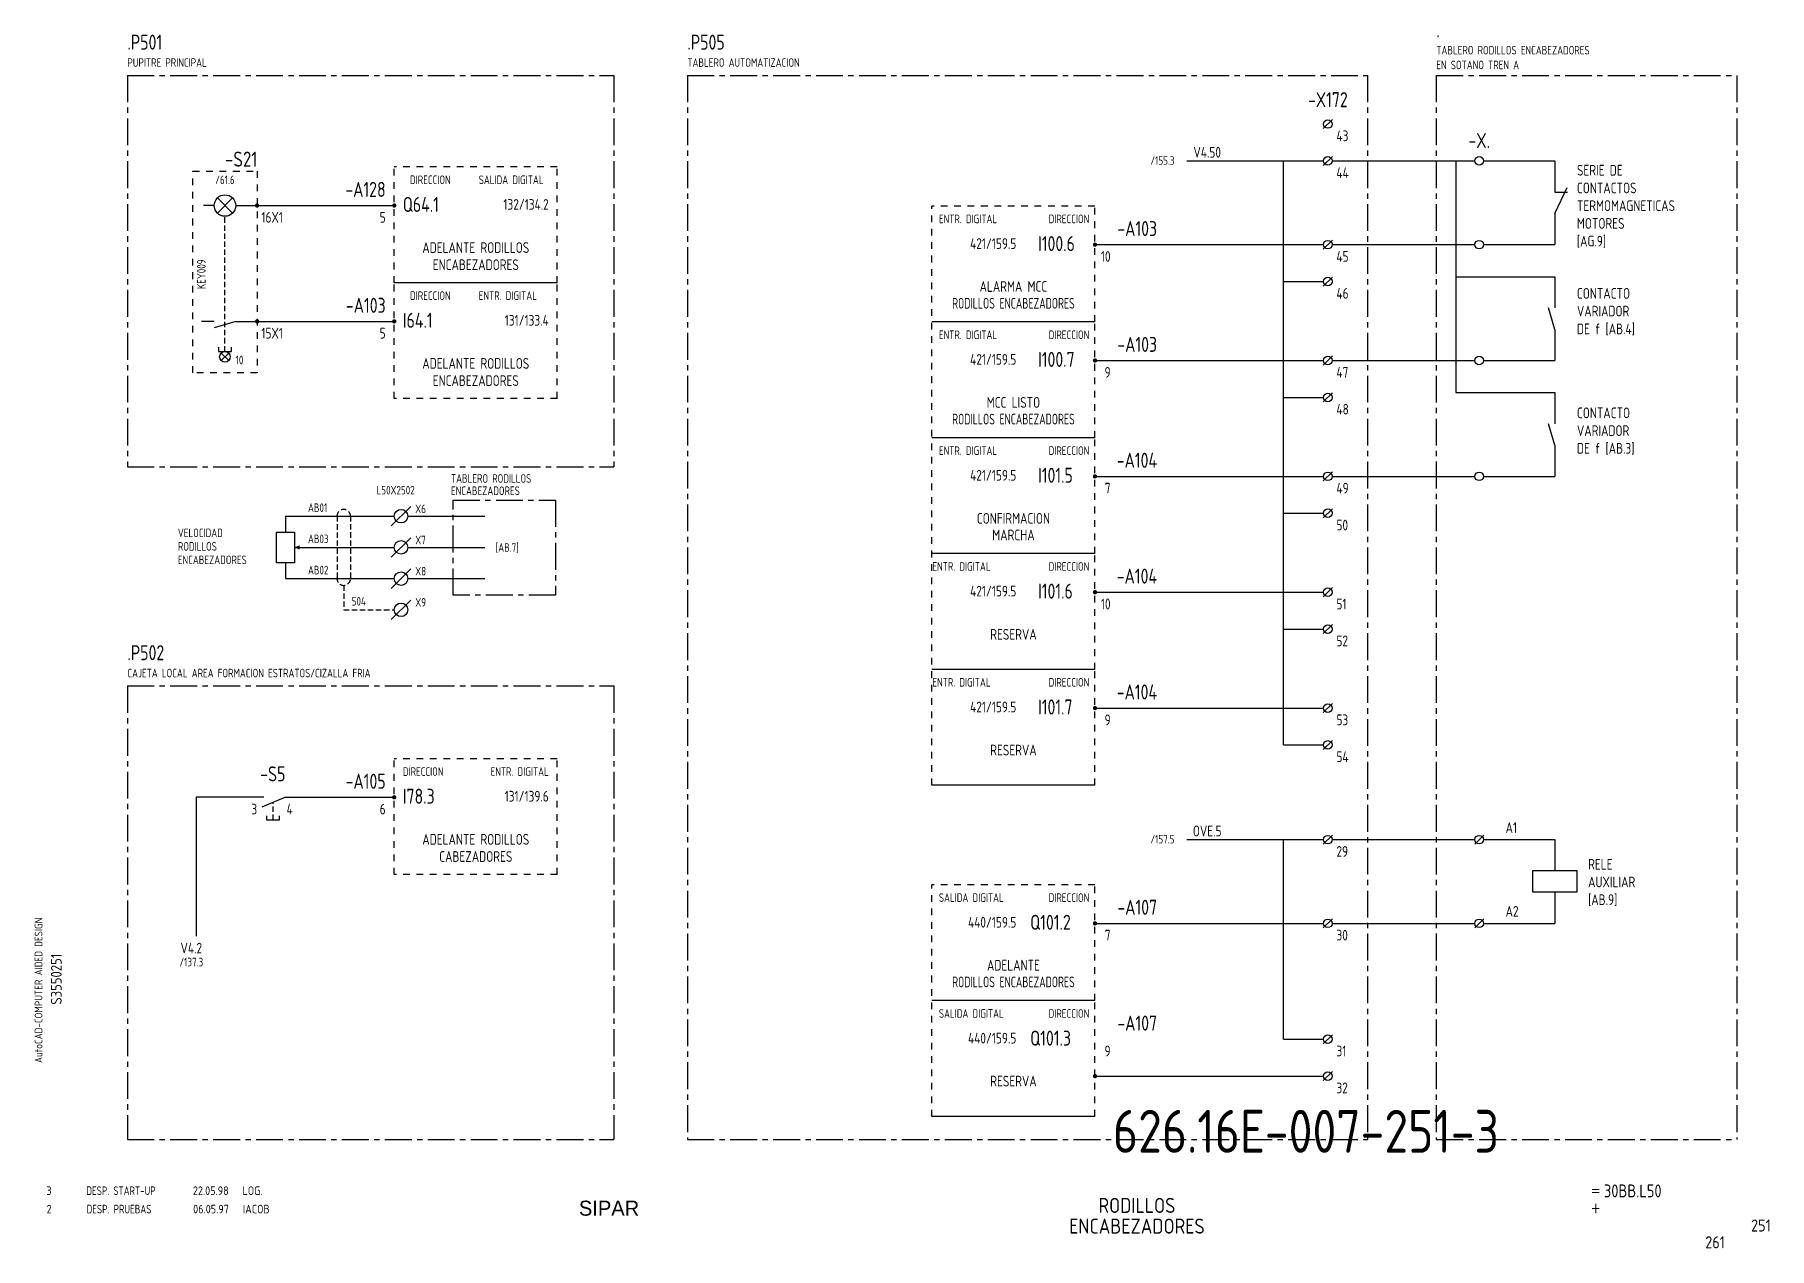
# Model space of a CAD drawing. Extents: x 10 to 414, y 6 to 288.
import ezdxf
from ezdxf.enums import TextEntityAlignment as Align

# ---------------------------------------------------------------- set-up
doc = ezdxf.new("R2010")
doc.units = 0
doc.header["$LTSCALE"] = 5
doc.header["$MEASUREMENT"] = 0
for name, pattern in [('CENTER', [2, 1.25, -0.25, 0.25, -0.25]), ('HIDDEN', [0.375, 0.25, -0.125]), ('HIDDEN1', [0.625, 0.3125, -0.3125])]:
    doc.linetypes.add(name, pattern=pattern)
doc.layers.get('0').update_dxf_attribs({"linetype": 'CONTINUOUS'})
doc.layers.add('3', color=3, linetype='CONTINUOUS')
doc.layers.add('CART', color=7, linetype='CONTINUOUS')
doc.styles.add('DIN', font='DIN.shx', dxfattribs={"width": 0.85})
doc.styles.add('N', font='ROMANS', dxfattribs={"width": 0.85, "height": 3})
doc.styles.add('SIMPLEX', font='SIMPLEX', dxfattribs={"width": 0.85})
doc.styles.add('X', font='UNIV.SHX', dxfattribs={"height": 3.5})

# ---------------------------------------------------------------- blocks, each defined once
blk = doc.blocks.new('B5-3')
at = {"linetype": 'Continuous', "const_width": 0.5}
blk.add_lwpolyline([(-0.25, 0, 1), (0.25, 0, 1)], format="xyb", close=True, dxfattribs=at)
blk = doc.blocks.new('NORMALE')
at = {"linetype": 'Continuous'}
blk.add_line((-1.06, -1.06), (1.06, 1.06), dxfattribs=at)
at = {"color": 7}
blk.add_circle((0, 0), 1, dxfattribs=at)
at = {"color": 7, "style": 'SIMPLEX', "flags": 9}
for tag, p in [('QUADRO', (-7.5, 4)), ('SEZIONE', (-7.5, 2.5)), ('NUMO', (-7.5, 1)), ('NUMM', (-7.5, -0.5)), ('NOTEM', (-7.5, -2)), ('NOTEV', (-7.5, -3.5)), ('UTENZA', (-7.5, -5)), ('RIP', (-7.5, -6.5)), ('RAGGIO', (-7.5, -8))]:
    blk.add_attdef(tag, p, '', height=1, dxfattribs=at)
at = {"color": 3, "style": 'SIMPLEX', "flags": 8}
for tag, p in [('NUMI', (1.5, 0.5)), ('MORSETTIERA', (1.5, -2.5))]:
    blk.add_attdef(tag, p, '', height=2, dxfattribs=at)
blk = doc.blocks.new('REV2')
at = {"color": 3, "style": 'DIN'}
for s, width, p in [('2', 0.9, (12.45, 13.79)), ('DESP. PRUEBAS', 0.8, (21.76, 13.79)), ('06.05.97', 0.9, (46.59, 13.79)), ('IACOB', 0.9, (58.16, 13.79))]:
    blk.add_text(s, height=2, dxfattribs=dict(at, width=width)).set_placement(p)
blk = doc.blocks.new('DESP')
at = {"color": 3, "style": 'DIN'}
for s, width, p in [('3', 0.9, (7.45, 13.02)), ('DESP. START-UP', 0.8, (16.76, 13.02)), ('22.05.98', 0.9, (41.59, 13.02)), ('LOG.', 0.9, (53.16, 13.02))]:
    blk.add_text(s, height=2, dxfattribs=dict(at, width=width)).set_placement(p)

msp = doc.modelspace()

# ---------------------------------------------------------------- linework, layer by layer
at = {"color": 3, "linetype": 'CENTER'}
for p, q in [((31.27, 279), (144.62, 279)), ((31.27, 279), (31.27, 187.75)), ((144.62, 279), (144.62, 187.75)), ((161.75, 279), (161.75, 31)), ((161.75, 279), (320.23, 279)), ((320.23, 279), (320.23, 31)), ((31.27, 187.75), (144.62, 187.75)), ((31.27, 136.71), (144.62, 136.71)), ((31.27, 136.71), (31.27, 31)), ((144.62, 136.71), (144.62, 31)), ((31.27, 31), (144.62, 31)), ((161.75, 31), (320.23, 31))]:
    msp.add_line(p, q, dxfattribs=at)
for p, q in [((278.16, 259.07), (310, 259.07)), ((312, 259.07), (345.27, 259.07)), ((363.89, 246.81), (366.72, 252.91)), ((51.5, 248.68), (49, 248.68)), ((56.5, 248.68), (61.5, 248.68)), ((61.5, 248.68), (93.45, 248.68)), ((256.73, 239.56), (310, 239.56)), ((312, 239.56), (345.27, 239.56)), ((300.67, 230.96), (310, 230.96)), ((363.89, 219.81), (362.39, 224.81)), ((51.5, 221.68), (48.5, 221.68)), ((56.5, 221.68), (51.5, 220.18)), ((56.5, 221.68), (61.5, 221.68)), ((61.5, 221.68), (93.45, 221.68)), ((52.5, 215.68), (52.5, 214.68)), ((52.5, 214.68), (55.5, 214.68)), ((55.5, 214.68), (55.5, 215.68)), ((256.73, 212.56), (310, 212.56)), ((312, 212.56), (345.27, 212.56)), ((300.67, 203.96), (310, 203.96)), ((363.89, 192.81), (362.39, 197.81)), ((256.73, 185.56), (310, 185.56)), ((312, 185.56), (345.27, 185.56)), ((68.09, 176.27), (93.45, 176.27)), ((300.67, 176.96), (310, 176.96)), ((70.17, 169), (93.45, 169)), ((68.09, 161.73), (93.45, 161.73)), ((256.73, 158.56), (310, 158.56)), ((300.67, 149.96), (310, 149.96)), ((256.73, 131.56), (310, 131.56)), ((300.67, 122.96), (310, 122.96)), ((47.32, 110.76), (47.32, 78.36)), ((63.09, 110.76), (47.32, 110.76)), ((68.09, 110.76), (62.59, 108.5)), ((68.09, 110.76), (93.45, 110.76)), ((63.72, 106.48), (63.72, 105.48)), ((63.72, 105.48), (66.72, 105.48)), ((66.72, 105.48), (66.72, 106.48)), ((278.16, 100.89), (310, 100.89)), ((312, 100.89), (345.27, 100.89)), ((256.73, 81.38), (310, 81.38)), ((312, 81.38), (345.27, 81.38)), ((300.67, 54.38), (310, 54.38)), ((256.73, 45.78), (310, 45.78))]:
    msp.add_line(p, q)
at = {"linetype": 'Continuous'}
for p, q in [((300.67, 122.96), (300.67, 259.07)), ((340.82, 259.07), (340.82, 205.07)), ((347.27, 259.07), (363.89, 259.07)), ((363.89, 259.07), (363.89, 251.81)), ((363.89, 251.81), (366.81, 251.81)), ((52.23, 246.91), (55.77, 250.44)), ((55.77, 246.91), (52.23, 250.44)), ((363.89, 246.81), (363.89, 239.56)), ((347.27, 239.56), (363.89, 239.56)), ((131.45, 230.68), (93.45, 230.68)), ((340.82, 232.07), (363.89, 232.07)), ((363.89, 232.07), (363.89, 224.81)), ((256.73, 221.56), (218.73, 221.56)), ((363.89, 219.81), (363.89, 212.56)), ((54.88, 212.54), (53.12, 214.3)), ((53.12, 212.54), (54.88, 214.3)), ((347.27, 212.56), (363.89, 212.56)), ((340.82, 205.07), (363.89, 205.07)), ((363.89, 205.07), (363.89, 197.81)), ((256.73, 194.56), (218.73, 194.56)), ((363.89, 192.81), (363.89, 185.56)), ((347.27, 185.56), (363.89, 185.56)), ((92.76, 173.99), (97.3, 178.54)), ((68.09, 176.27), (68.09, 172.59)), ((96.61, 176.27), (114.56, 176.27)), ((92.76, 166.72), (97.3, 171.27)), ((96.61, 169), (114.56, 169)), ((256.73, 167.56), (218.73, 167.56)), ((68.09, 165.4), (68.09, 161.73)), ((92.76, 159.45), (97.3, 164)), ((96.61, 161.73), (114.56, 161.73)), ((92.76, 152.18), (97.3, 156.73)), ((256.73, 140.56), (218.73, 140.56)), ((256.73, 113.56), (218.73, 113.56)), ((300.67, 54.38), (300.67, 100.89)), ((347.27, 100.89), (363.89, 100.89)), ((363.89, 100.89), (363.89, 93.64)), ((363.89, 88.71), (363.89, 81.38)), ((347.27, 81.38), (363.89, 81.38)), ((256.73, 63.38), (218.73, 63.38)), ((256.73, 36.38), (218.73, 36.38))]:
    msp.add_line(p, q, dxfattribs=at)
at = {"linetype": 'HIDDEN1'}
for p, q in [((46.5, 209.68), (46.5, 256.68)), ((46.5, 256.68), (61.5, 256.68)), ((61.5, 256.68), (61.5, 209.68)), ((131.45, 257.68), (93.45, 257.68)), ((93.45, 230.68), (93.45, 257.68)), ((131.45, 230.68), (131.45, 257.68)), ((256.73, 248.56), (218.73, 248.56)), ((218.73, 113.56), (218.73, 248.56)), ((256.73, 221.56), (256.73, 248.56)), ((93.45, 203.68), (93.45, 230.68)), ((131.45, 203.68), (131.45, 230.68)), ((256.73, 194.56), (256.73, 221.56)), ((61.5, 209.68), (46.5, 209.68)), ((131.45, 203.68), (93.45, 203.68)), ((256.73, 167.56), (256.73, 194.56)), ((256.73, 140.56), (256.73, 167.56)), ((256.73, 113.56), (256.73, 140.56)), ((131.45, 119.76), (93.45, 119.76)), ((93.45, 92.76), (93.45, 119.76)), ((131.45, 92.76), (131.45, 119.76)), ((131.45, 92.76), (93.45, 92.76)), ((256.73, 90.38), (218.73, 90.38)), ((218.73, 36.38), (218.73, 90.38)), ((256.73, 63.38), (256.73, 90.38)), ((256.73, 36.38), (256.73, 63.38))]:
    msp.add_line(p, q, dxfattribs=at)
at = {"linetype": 'HIDDEN'}
for p, q in [((54, 214.68), (54, 246.18)), ((80.14, 176.26), (80.14, 161.73)), ((83.26, 176.27), (83.26, 161.73)), ((81.68, 160.16), (81.68, 154.46)), ((81.68, 154.46), (93.45, 154.46)), ((65.22, 105.47), (65.22, 109.52))]:
    msp.add_line(p, q, dxfattribs=at)
at = {"color": 3, "linetype": 'CENTER'}
msp.add_lwpolyline([(107.16, 180.04), (131.05, 180.04), (131.05, 157.84), (107.16, 157.84)], close=True, dxfattribs=at)
at = {"linetype": 'Continuous'}
for points in [[(66.01, 172.59), (70.17, 172.59), (70.17, 165.4), (66.01, 165.4)], [(369.09, 93.64), (358.7, 93.64), (358.7, 88.71), (369.09, 88.71)]]:
    msp.add_lwpolyline(points, close=True, dxfattribs=at)
msp.add_lwpolyline([(70.17, 169, 0, 1, 0), (71.43, 169, 1, 1, 0)], format="xyseb", dxfattribs=at)
for centre, radius in [((346.27, 259.07), 1), ((54, 248.68), 2.5), ((346.27, 239.56), 1), ((346.27, 212.56), 1), ((346.27, 185.56), 1)]:
    msp.add_circle(centre, radius)
for centre, radius in [((54, 213.42), 1.25), ((95.03, 176.27), 1.58), ((95.03, 169), 1.58), ((95.03, 161.73), 1.58), ((95.03, 154.46), 1.58)]:
    msp.add_circle(centre, radius, dxfattribs=at)
at = {"linetype": 'HIDDEN'}
for centre, start, end in [((81.68, 176.27), 0, 192.1233), ((81.68, 161.73), 167.8767, 0)]:
    msp.add_arc(centre, 1.58, start, end, dxfattribs=at)
at = {"layer": '3', "linetype": 'CENTER'}
for p, q in [((336.27, 279), (336.27, 31)), ((336.27, 279), (406.27, 279)), ((406.27, 279), (406.27, 31)), ((336.27, 31), (406.27, 31))]:
    msp.add_line(p, q, dxfattribs=at)

# ---------------------------------------------------------------- block references
at = {"linetype": 'Continuous'}
for name, p in [('NORMALE', (311, 267.67)), ('NORMALE', (311, 259.07)), ('NORMALE', (311, 239.56)), ('NORMALE', (311, 230.96)), ('NORMALE', (311, 212.56)), ('NORMALE', (311, 203.96)), ('NORMALE', (311, 185.56)), ('NORMALE', (311, 176.96)), ('NORMALE', (311, 158.56)), ('NORMALE', (311, 149.96)), ('NORMALE', (311, 131.56)), ('NORMALE', (311, 122.96)), ('NORMALE', (311, 100.89)), ('NORMALE', (346.27, 100.89)), ('NORMALE', (311, 81.38)), ('NORMALE', (346.27, 81.38)), ('NORMALE', (311, 54.38)), ('NORMALE', (311, 45.78)), ('DESP', (4.94, 5.06)), ('REV2', (0, 0))]:
    msp.add_blockref(name, p, dxfattribs=at)
for p in [(61.5, 248.68), (93.45, 248.68), (61.5, 221.68), (93.45, 221.68), (93.45, 110.76)]:
    msp.add_blockref('B5-3', p)
at = {"xscale": -1}
for p in [(256.73, 239.56), (256.73, 212.56), (256.73, 185.56), (256.73, 158.56), (256.73, 131.56), (256.73, 81.38), (256.73, 45.78)]:
    msp.add_blockref('B5-3', p, dxfattribs=at)

# ---------------------------------------------------------------- texts
at = {"color": 3, "style": 'DIN', "width": 0.8}
for s, p in [('.P501', (31.27, 285)), ('.P505', (161.75, 285)), ('Q64.1', (95.45, 247.18)), ('I100.6', (243.47, 238.06)), ('I64.1', (95.45, 220.18)), ('I100.7', (243.47, 211.06)), ('I101.5', (243.47, 184.06)), ('I101.6', (243.47, 157.06)), ('.P502', (31.27, 142.71)), ('I101.7', (243.47, 130.06)), ('I78.3', (95.45, 109.26)), ('Q101.2', (241.64, 79.88)), ('Q101.3', (241.64, 52.88))]:
    msp.add_text(s, height=3.5, dxfattribs=at).set_placement(p)
at = {"style": 'DIN', "width": 0.8}
for s, height, p in [('PUPITRE PRINCIPAL', 2, (31.27, 281)), ('TABLERO AUTOMATIZACION', 2, (161.75, 281)), ('TABLERO RODILLOS ENCABEZADORES', 2, (336.27, 283.88)), ('EN SOTANO TREN A', 2, (336.27, 280.44)), ('43', 2.5, (313, 263.67)), ('44', 2.5, (313, 255.07)), ('SERIE DE', 2.5, (369.03, 255.66)), ('CONTACTOS', 2.5, (369.03, 251.53)), ('16X1', 2.5, (62.5, 244.68)), ('TERMOMAGNETICAS', 2.5, (369.03, 247.4)), ('MOTORES', 2.5, (369.03, 243.26)), ('[AG.9]', 2.5, (369.03, 239.13)), ('45', 2.5, (313, 235.56)), ('46', 2.5, (313, 226.96)), ('CONTACTO', 2.5, (369.03, 226.95)), ('VARIADOR', 2.5, (369.03, 222.82)), ('15X1', 2.5, (62.5, 217.68)), ('DE f [AB.4]', 2.5, (369.03, 218.68)), ('47', 2.5, (313, 208.56)), ('48', 2.5, (313, 199.96)), ('CONTACTO', 2.5, (369.03, 199.11)), ('VARIADOR', 2.5, (369.03, 194.97)), ('DE f [AB.3]', 2.5, (369.03, 190.84)), ('TABLERO RODILLOS', 2, (106.67, 184.07)), ('L50X2502', 2, (89.34, 181.35)), ('ENCABEZADORES', 2, (106.67, 181.21)), ('49', 2.5, (313, 181.56)), ('AB01', 2, (73.35, 177.26)), ('X6', 2, (98.35, 176.99)), ('50', 2.5, (313, 172.96)), ('VELOCIDAD', 2, (43.03, 171.39)), ('RODILLOS', 2, (43.03, 168.24)), ('AB03', 2, (73.35, 169.99)), ('X7', 2, (98.35, 169.73)), ('[AB.7]', 2, (117.09, 167.98)), ('ENCABEZADORES', 2, (43.03, 165.1)), ('AB02', 2, (73.35, 162.72)), ('X8', 2, (98.35, 162.46)), ('504', 2, (83.54, 155.45)), ('X9', 2, (98.35, 155.19)), ('51', 2.5, (313, 154.56)), ('52', 2.5, (313, 145.96)), ('CAJETA LOCAL AREA FORMACION ESTRATOS/CIZALLA FRIA', 2, (31.27, 138.71)), ('53', 2.5, (313, 127.56)), ('54', 2.5, (313, 118.96)), ('A1', 2.5, (352.41, 102.45)), ('29', 2.5, (313, 96.89)), ('RELE', 2.5, (371.64, 93.91)), ('AUXILIAR', 2.5, (371.64, 89.78)), ('A2', 2.5, (352.41, 82.94)), ('[AB.9]', 2.5, (371.64, 85.65)), ('30', 2.5, (313, 77.38)), ('31', 2.5, (313, 50.38)), ('32', 2.5, (313, 41.78))]:
    msp.add_text(s, height=height, dxfattribs=at).set_placement(p)
at = {"color": 3, "style": 'DIN', "width": 0.8}
for s, p in [('-X172', (311, 271.6)), ('-X.', (346.27, 262.07))]:
    msp.add_text(s, height=3.5, dxfattribs=at).set_placement(p, align=Align.CENTER)
at = {"color": 3, "style": 'DIN'}
for s, width, p in [('-S21', 0.85, (61.56, 257.74)), ('-A128', 0.8, (91.45, 250.68)), ('-A103', 0.8, (271.2, 241.56)), ('-A103', 0.8, (91.45, 223.68)), ('-A103', 0.8, (271.2, 214.56)), ('-A104', 0.8, (271.2, 187.56)), ('-A104', 0.8, (271.2, 160.56)), ('-A104', 0.8, (271.2, 133.56)), ('-S5', 0.8, (68.09, 114.47)), ('-A105', 0.8, (91.45, 112.76)), ('-A107', 0.8, (271.2, 83.38)), ('-A107', 0.8, (271.2, 56.38))]:
    msp.add_text(s, height=3.5, dxfattribs=dict(at, width=width)).set_placement(p, align=Align.RIGHT)
at = {"style": 'DIN'}
for s, height, width, p in [('/155.3', 2, 0.8, (272.45, 258.17)), ('V4.50', 2.5, 0.8, (282.88, 259.84)), ('ADELANTE RODILLOS', 2.5, 0.8, (112.45, 237.63)), ('ENCABEZADORES', 2.5, 0.8, (112.45, 233.63)), ('ALARMA MCC', 2.5, 0.8, (237.73, 228.56)), ('RODILLOS ENCABEZADORES', 2.5, 0.7, (237.73, 224.65)), ('ADELANTE RODILLOS', 2.5, 0.8, (112.45, 210.63)), ('ENCABEZADORES', 2.5, 0.8, (112.45, 206.63)), ('MCC LISTO', 2.5, 0.8, (237.73, 201.54)), ('RODILLOS ENCABEZADORES', 2.5, 0.7, (237.73, 197.65)), ('CONFIRMACION', 2.5, 0.8, (237.73, 174.51)), ('MARCHA', 2.5, 0.8, (237.73, 170.65)), ('RESERVA', 2.5, 0.8, (237.73, 147.49)), ('RESERVA', 2.5, 0.8, (237.73, 120.51)), ('ADELANTE RODILLOS', 2.5, 0.8, (112.45, 99.71)), ('/157.5', 2, 0.8, (272.45, 100)), ('OVE.5', 2.5, 0.8, (282.88, 101.66)), ('CABEZADORES', 2.5, 0.8, (112.45, 95.71)), ('V4.2', 2.5, 0.8, (46.16, 74.36)), ('/137.3', 2, 0.8, (46.16, 71.36)), ('ADELANTE', 2.5, 0.8, (237.73, 70.38)), ('RODILLOS ENCABEZADORES', 2.5, 0.7, (237.73, 66.48)), ('RESERVA', 2.5, 0.8, (237.73, 43.36))]:
    msp.add_text(s, height=height, dxfattribs=dict(at, width=width)).set_placement(p, align=Align.CENTER)
at = {"color": 1, "style": 'DIN', "width": 0.8}
msp.add_text('/61.6', height=2, dxfattribs=at).set_placement((54, 253.68), align=Align.CENTER)
for s, p in [('DIRECCION', (106.59, 253.68)), ('DIRECCION', (255.4, 244.56)), ('DIRECCION', (106.59, 226.68)), ('DIRECCION', (255.4, 217.56)), ('10', (58.29, 211.68)), ('DIRECCION', (255.4, 190.56)), ('DIRECCION', (255.4, 163.56)), ('DIRECCION', (255.4, 136.56)), ('ENTR. DIGITAL', (129.45, 115.76)), ('DIRECCION', (255.4, 86.38)), ('DIRECCION', (255.4, 59.38))]:
    msp.add_text(s, height=2, dxfattribs=at).set_placement(p, align=Align.RIGHT)
for s, p in [('SALIDA DIGITAL', (113.13, 253.68)), ('ENTR. DIGITAL', (220.36, 244.56)), ('ENTR. DIGITAL', (113.13, 226.68)), ('ENTR. DIGITAL', (220.36, 217.56)), ('ENTR. DIGITAL', (220.36, 190.56)), ('ENTR. DIGITAL', (218.84, 163.56)), ('ENTR. DIGITAL', (218.84, 136.56)), ('DIRECCION', (95.45, 115.76)), ('SALIDA DIGITAL', (220.36, 86.38)), ('SALIDA DIGITAL', (220.36, 59.38))]:
    msp.add_text(s, height=2, dxfattribs=at).set_placement(p)
at = {"style": 'DIN', "width": 0.8}
for s, p in [('5', (91.45, 244.68)), ('132/134.2', (129.45, 247.68)), ('421/159.5', (238.4, 238.56)), ('10', (260.37, 235.56)), ('131/133.4', (129.45, 220.68)), ('5', (91.45, 217.68)), ('421/159.5', (238.4, 211.56)), ('9', (260.37, 208.56)), ('421/159.5', (238.4, 184.56)), ('7', (260.37, 181.56)), ('421/159.5', (238.4, 157.56)), ('10', (260.37, 154.56)), ('421/159.5', (238.4, 130.56)), ('9', (260.37, 127.56)), ('3', (61.5, 106.76)), ('4', (69.8, 106.76)), ('6', (91.45, 106.76)), ('131/139.6', (129.45, 109.76)), ('440/159.5', (238.4, 80.38)), ('7', (260.37, 77.38)), ('440/159.5', (238.4, 53.38)), ('9', (260.37, 50.38))]:
    msp.add_text(s, height=2.5, dxfattribs=at).set_placement(p, align=Align.RIGHT)
at = {"color": 1, "style": 'DIN', "width": 0.8}
msp.add_text('KEY009', height=2, rotation=90, dxfattribs=at).set_placement((49.5, 229.18))
at = {"color": 2, "insert": (260.91, 37.92), "char_height": 10, "width": 111.0411, "attachment_point": 1, "style": 'DIN'}
msp.add_mtext('626.16E-007-251-3', dxfattribs=at)
at = {"layer": '3', "style": 'DIN', "width": 0.8}
msp.add_text('.', height=3.5, dxfattribs=at).set_placement((336.27, 287.88))
at = {"layer": 'CART', "color": 1, "style": 'DIN', "width": 0.9}
msp.add_text('AutoCAD-COMPUTER AIDED DESIGN', height=1.8, rotation=90, dxfattribs=at).set_placement((11.47, 48.84))
at = {"layer": 'CART', "color": 3, "style": 'N', "width": 0.85}
for s, p in [('=', (372.24, 17.91)), ('+', (372.24, 13.87))]:
    msp.add_text(s, height=2.5, dxfattribs=at).set_placement(p)
at = {"layer": 'CART', "color": 3, "style": 'DIN', "width": 0.9, "flags": 1}
msp.add_attdef('S3550251', text='', height=2.5, rotation=90, dxfattribs=at).set_placement((15.95, 68.38), align=Align.CENTER)
at = {"layer": 'CART', "color": 3, "style": 'DIN', "width": 0.85}
msp.add_attdef('30BB.L50', text='', height=3, dxfattribs=at).set_placement((375.33, 16.63), align=Align.BOTTOM_LEFT)
at = {"layer": 'CART', "color": 6, "style": 'X', "flags": 1}
msp.add_attdef('SIPAR', text='', height=3.5, dxfattribs=at).set_placement((143.5, 15), align=Align.MIDDLE)
at = {"layer": 'CART', "color": 2, "style": 'DIN', "width": 0.9, "flags": 1}
for tag, p in [('RODILLOS', (266.5, 15.65)), ('ENCABEZADORES', (266.5, 10.82))]:
    msp.add_attdef(tag, text='', height=3.5, dxfattribs=at).set_placement(p, align=Align.MIDDLE)
msp.add_attdef('251', text='', height=2.8, dxfattribs=at).set_placement((414.2, 9.56), align=Align.RIGHT)
at = {"layer": 'CART', "color": 7, "style": 'DIN', "width": 0.9, "flags": 1}
msp.add_attdef('261', (398.93, 5.65), '', height=2.8, dxfattribs=at)

doc.saveas('drawing.dxf')
